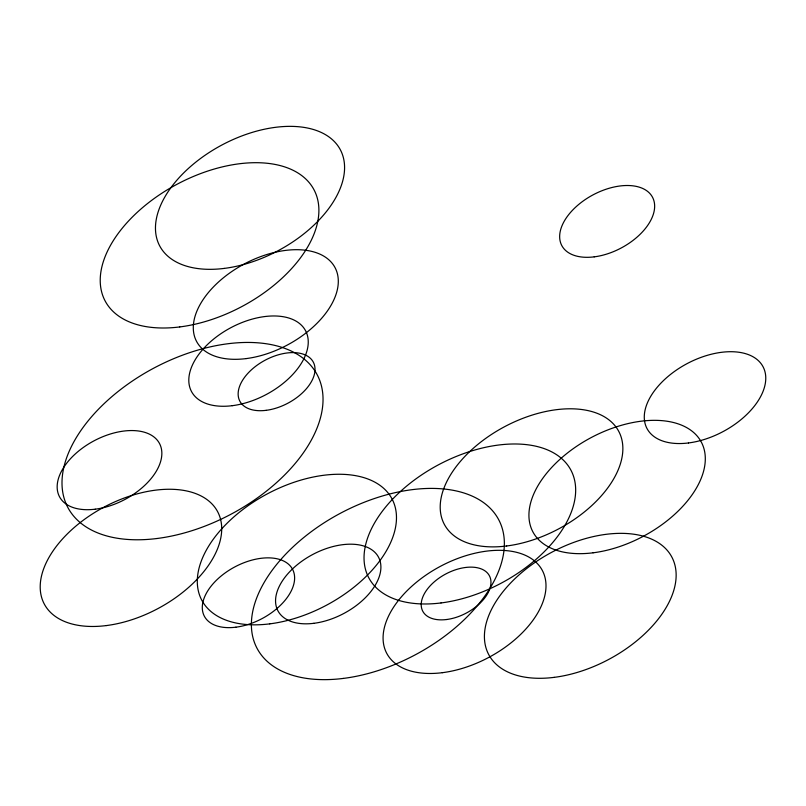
<?xml version="1.0" encoding="UTF-8"?>
<svg xmlns="http://www.w3.org/2000/svg" width="806" height="806" viewBox="0 0 806 806"><rect width="100%" height="100%" fill="white"/><g stroke="black" fill="none" stroke-linecap="round" stroke-linejoin="round"><path stroke-width="1.21" d="M235.896 627.189A49.942 29.207 -28.1 0 0 293.213 570.678A49.942 29.207 -28.1 0 0 216.3 580.37A49.942 29.207 -28.1 0 0 235.896 627.189M594.213 256.852A51.393 30.064 -28.1 0 0 653.203 198.699A51.393 30.064 -28.1 0 0 574.053 208.673A51.393 30.064 -28.1 0 0 594.213 256.852M246.042 358.61A78.454 45.892 -28.1 0 0 336.092 269.839A78.454 45.892 -28.1 0 0 215.262 285.072A78.454 45.892 -28.1 0 0 246.042 358.61M156.948 538.509A141.231 82.615 -28.1 0 0 319.055 378.709A141.231 82.615 -28.1 0 0 101.546 406.123A141.231 82.615 -28.1 0 0 156.948 538.509M441.013 602.948A114.512 66.989 -28.1 0 0 572.441 473.384A114.512 66.989 -28.1 0 0 396.089 495.609A114.512 66.989 -28.1 0 0 441.013 602.948M506.652 545.984A98.816 57.8 -28.1 0 0 620.076 434.172A98.816 57.8 -28.1 0 0 467.883 453.355A98.816 57.8 -28.1 0 0 506.652 545.984M593.095 552.805A95.43 55.816 -28.1 0 0 702.62 444.841A95.43 55.816 -28.1 0 0 555.656 463.359A95.43 55.816 -28.1 0 0 593.095 552.805M446.584 619.522A37.731 22.074 -28.1 0 0 489.897 576.824A37.731 22.074 -28.1 0 0 431.774 584.149A37.731 22.074 -28.1 0 0 446.584 619.522M343.406 678.41A136.879 80.066 -28.1 0 0 500.506 523.537A136.879 80.066 -28.1 0 0 289.707 550.115A136.879 80.066 -28.1 0 0 343.406 678.41M554.155 677.362A103.732 60.682 -28.1 0 0 673.222 559.989A103.732 60.682 -28.1 0 0 513.452 580.129A103.732 60.682 -28.1 0 0 554.155 677.362M106.231 625.587A98.211 57.448 -28.1 0 0 218.95 514.47A98.211 57.448 -28.1 0 0 67.704 533.532A98.211 57.448 -28.1 0 0 106.231 625.587M266.121 410.335A41.59 24.321 -28.1 0 0 313.846 363.274A41.59 24.321 -28.1 0 0 249.8 371.354A41.59 24.321 -28.1 0 0 266.121 410.335M688.475 442.957A65.729 38.446 -28.1 0 0 763.917 368.584A65.729 38.446 -28.1 0 0 662.683 381.349A65.729 38.446 -28.1 0 0 688.475 442.957M232.249 405.69A64.631 37.811 -28.1 0 0 306.431 332.566A64.631 37.811 -28.1 0 0 206.89 345.109A64.631 37.811 -28.1 0 0 232.249 405.69M179.758 326.934A118.311 69.205 -28.1 0 0 315.559 193.067A118.311 69.205 -28.1 0 0 133.353 216.038A118.311 69.205 -28.1 0 0 179.758 326.934M224.249 268.408A102.322 59.856 -28.1 0 0 341.694 152.626A102.322 59.856 -28.1 0 0 184.111 172.494A102.322 59.856 -28.1 0 0 224.249 268.408M442.333 672.688A88.146 51.564 -28.1 0 0 543.516 572.955A88.146 51.564 -28.1 0 0 407.755 590.063A88.146 51.564 -28.1 0 0 442.333 672.688M269.748 623.864A107.762 63.039 -28.1 0 0 393.439 501.926A107.762 63.039 -28.1 0 0 227.473 522.852A107.762 63.039 -28.1 0 0 269.748 623.864M95.239 509.19A56.642 33.137 -28.1 0 0 160.253 445.093A56.642 33.137 -28.1 0 0 73.014 456.095A56.642 33.137 -28.1 0 0 95.239 509.19M313.877 623.31A56.994 33.338 -28.1 0 0 379.294 558.82A56.994 33.338 -28.1 0 0 291.52 569.882A56.994 33.338 -28.1 0 0 313.877 623.31"/></g></svg>
